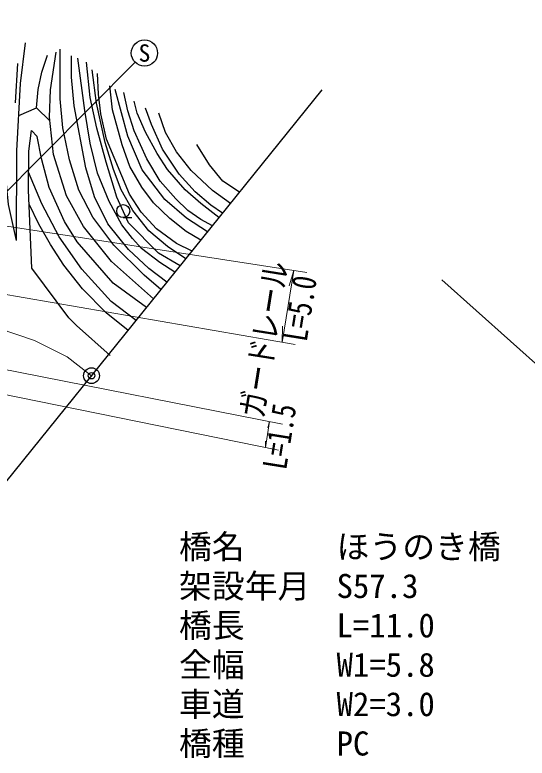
# Model space of a CAD drawing. Units: millimetres, scale not verified. Extents: x 40000 to 680000, y 20000 to 380000.
# Drawn here: x 290422 to 329433, y 249720 to 306358 of the extents above; entities that cross this region are included whole.
import ezdxf
from ezdxf.enums import TextEntityAlignment as Align

# ---------------------------------------------------------------- set-up
doc = ezdxf.new("R2010")
doc.units = ezdxf.units.MM
doc.header["$LTSCALE"] = 1000
doc.header["$PDMODE"] = 32
doc.header["$PDSIZE"] = 500
doc.linetypes.add('CHAIN', pattern=[18.5, 12, -1.5, 3.5, -1.5])
for name, color, linetype, lineweight in [('M-BGD', 7, 'Continuous', 25), ('M-BMK', 2, 'CHAIN', 13), ('M-BMK-OTRS', 5, 'Continuous', 25), ('M-BMK-SRVR', 3, 'Continuous', 25), ('M-STR-HTXT', 7, 'Continuous', 13), ('M-STR-STRC', 7, 'Continuous', 25)]:
    doc.layers.add(name, color=color, linetype=linetype, lineweight=lineweight)
doc.layers.add('M-OTRS', color=6, linetype='Continuous')
doc.styles.add('ＭＳ ゴシック', font='')
doc.styles.get('ＭＳ ゴシック').set_extended_font_data('MS Gothic')

msp = doc.modelspace()

# ---------------------------------------------------------------- linework, layer by layer
at = {"layer": 'M-BGD'}
for p, q in [((290472, 299656), (290645, 302651)), ((298675, 290908), (299342, 290908))]:
    msp.add_line(p, q, dxfattribs=at)
for points in [[(290540, 289166), (289926, 291908), (289489, 296610), (289269, 301321), (289282, 306358)], [(290540, 289166), (290562, 295998), (290858, 301137), (291221, 304218)], [(301549, 285426), (300272, 286528), (297964, 288819), (296360, 290932), (295302, 292993), (294588, 295306), (294085, 297737), (293868, 299958), (293868, 303746)], [(292079, 299277), (292195, 300660), (292471, 301994), (292904, 303278)], [(300988, 284729), (297770, 287565), (295647, 290233), (294364, 292569), (293356, 295706), (293054, 298575), (293145, 300638), (293562, 303528)], [(302005, 285992), (300617, 287035), (299065, 288477), (297498, 290446), (296490, 292493), (295817, 294699), (294950, 299425), (294735, 301616), (294735, 303245)], [(302613, 286747), (301451, 287478), (300068, 288563), (299384, 289324), (298568, 290365), (297605, 292142), (296716, 294293), (296153, 296570), (295740, 299071), (295215, 303050)], [(303011, 287241), (301364, 288202), (299079, 290505), (298199, 292477), (297364, 295126), (296654, 297721), (296150, 300049), (295875, 302743)], [(303442, 287777), (302056, 288709), (300621, 289892), (299398, 291450), (298513, 293034), (297933, 294585), (297304, 296631), (296630, 299627), (296297, 302182)], [(303913, 288361), (302742, 288945), (301216, 290059), (300043, 291335), (299162, 292701), (297389, 296879), (296966, 298818), (296783, 300320), (296719, 301902)], [(304578, 289187), (303463, 289842), (302211, 290836), (300970, 292023), (300082, 293221), (299173, 294814), (298594, 296461), (297863, 299122), (297648, 300961)], [(305102, 289837), (303487, 290869), (301853, 292291), (300129, 294550), (299026, 297108), (298058, 300682)], [(305466, 290289), (304577, 290772), (303593, 291459), (302668, 292333), (301491, 293698), (300480, 295391), (299506, 297514), (299032, 299045), (298715, 300439)], [(305962, 290905), (304583, 291973), (303383, 293022), (302037, 294584), (301253, 295802), (300366, 297416), (299741, 298873), (299509, 299794)], [(290718, 298694), (292079, 299277), (293085, 298283)], [(306241, 291251), (305341, 291852), (304153, 292881), (302939, 294229), (301659, 296134), (300820, 298013), (300369, 299248)], [(306832, 291985), (305465, 292987), (303850, 294491), (302729, 295923), (301899, 297403), (301392, 298880)], [(297684, 280403), (295103, 282687), (294527, 283265), (291721, 287065), (291453, 293004), (291491, 295959), (291683, 297541)], [(300447, 284058), (297903, 285906), (295175, 289070), (294196, 290613), (293023, 293193), (292440, 295419), (292127, 297093), (291683, 297541)], [(307522, 292841), (306252, 293684), (305244, 294937), (304288, 296492)], [(299654, 283073), (297749, 284508), (295529, 286971), (293808, 289437), (292467, 291950), (291470, 294364)], [(299043, 282315), (297364, 283651), (295562, 285479), (294157, 287280), (293142, 288870), (292246, 290419), (291502, 291924)]]:
    msp.add_lwpolyline(points, dxfattribs=at)
msp.add_circle((298675, 291408), 500, dxfattribs=at)
at = {"layer": 'M-BMK'}
msp.add_lwpolyline([(258882, 286271), (283608, 283545), (288751, 282611), (291917, 281541), (294394, 280288), (296261, 278861)], dxfattribs=at)
at = {"layer": 'M-BMK-OTRS'}
for p, q in [((281296, 260283), (313814, 300653)), ((362006, 251216), (322944, 286158))]:
    msp.add_line(p, q, dxfattribs=at)
at = {"layer": 'M-BMK-SRVR'}
msp.add_circle((296261, 278861), 600, dxfattribs=at)
at = {"layer": 'M-OTRS'}
msp.add_point((296261, 278861), dxfattribs=at)
at = {"layer": 'M-STR-HTXT'}
for p, q in [((283886, 286954), (299586, 302741)), ((285077, 290984), (312651, 286721)), ((311664, 286879), (310787, 281402)), ((311664, 286879), (311303, 285705)), ((284075, 286022), (311773, 281232)), ((310787, 281402), (310811, 282630)), ((283133, 280633), (310803, 275169)), ((283298, 278726), (310486, 273187)), ((309821, 275363), (309505, 273387)), ((309821, 275363), (309677, 274893)), ((309505, 273387), (309514, 273878))]:
    msp.add_line(p, q, dxfattribs=at)
at = {"layer": 'M-STR-STRC'}
msp.add_circle((300291, 303450), 1000, dxfattribs=at)

# ---------------------------------------------------------------- texts
at = {"layer": 'M-STR-HTXT', "style": 'ＭＳ ゴシック', "width": 0.8}
msp.add_text('ガードレール', height=1833, rotation=80.91, dxfattribs=at).set_placement((310838, 281394), align=Align.BOTTOM_CENTER)
for s, p in [('L=5.0', (311226, 284140)), ('L=1.5', (309663, 274375))]:
    msp.add_text(s, height=1833, rotation=80.91, dxfattribs=at).set_placement(p, align=Align.TOP_CENTER)
at = {"layer": 'M-STR-HTXT', "style": 'ＭＳ ゴシック'}
for s, p in [('橋名', (302922, 264370)), ('ほうのき橋', (314922, 264370)), ('架設年月', (302922, 261370)), ('S57.3', (314922, 261370)), ('橋長', (302922, 258370)), ('L=11.0', (314922, 258370)), ('全幅', (302922, 255370)), ('W1=5.8', (314922, 255370)), ('車道', (302922, 252370)), ('W2=3.0', (314922, 252370)), ('橋種', (302922, 249370)), ('PC', (314922, 249370))]:
    msp.add_text(s, height=1833, dxfattribs=at).set_placement(p, align=Align.BOTTOM_LEFT)
at = {"layer": 'M-STR-STRC', "style": 'ＭＳ ゴシック'}
msp.add_text('S', height=1320, dxfattribs=at).set_placement((300291, 303450), align=Align.MIDDLE_CENTER)

doc.saveas('drawing.dxf')
